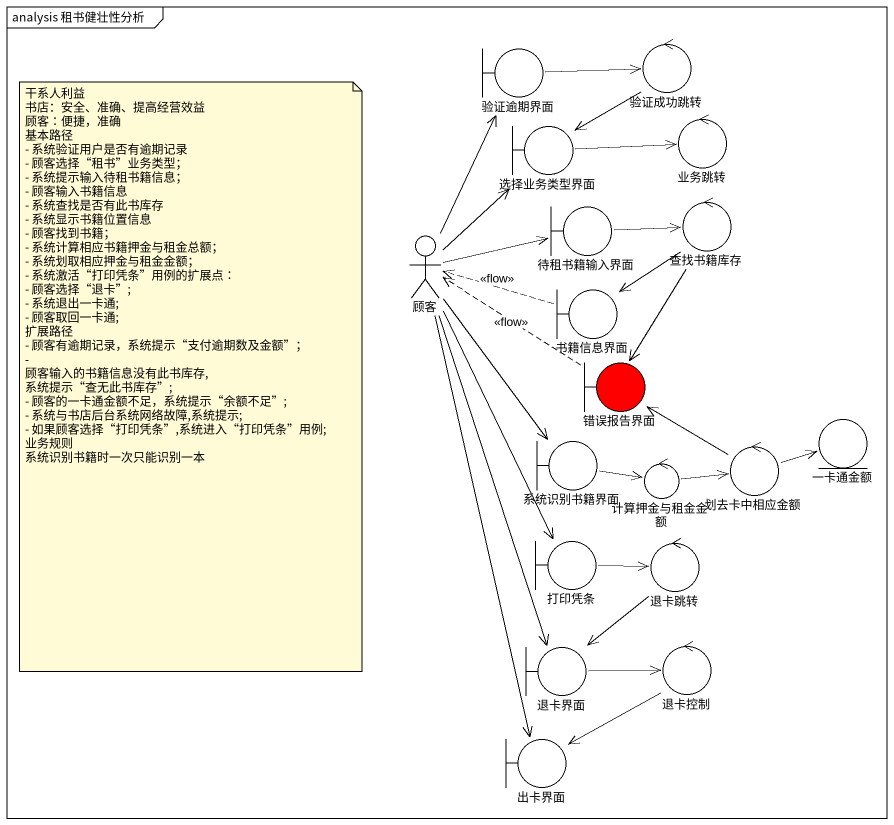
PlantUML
@startuml
mainframe analysis 租书健壮性分析
boundary 验证逾期界面
control 验证成功跳转
boundary 选择业务类型界面
control 业务跳转
boundary 待租书籍输入界面
control 查找书籍库存
actor 顾客
boundary 书籍信息界面
boundary 错误报告界面 #FF0000
entity 一卡通金额
boundary 系统识别书籍界面
control 计算押金与租金金额
control 划去卡中相应金额
boundary 打印凭条
control 退卡跳转
boundary 退卡界面
control 退卡控制
boundary 出卡界面
验证逾期界面 -right-> 验证成功跳转
验证成功跳转 --> 选择业务类型界面
选择业务类型界面 -right-> 业务跳转
待租书籍输入界面 -right-> 查找书籍库存
查找书籍库存 --> 书籍信息界面
查找书籍库存 --> 错误报告界面
顾客 -up-> 验证逾期界面
顾客 -up-> 选择业务类型界面
顾客 -right-> 待租书籍输入界面
顾客 --> 系统识别书籍界面
顾客 --> 打印凭条
顾客 --> 退卡界面
顾客 --> 出卡界面
书籍信息界面 .left.> 顾客 : <<flow>>
错误报告界面 .left.> 顾客 : <<flow>>
系统识别书籍界面 -right-> 计算押金与租金金额
计算押金与租金金额 -right-> 划去卡中相应金额
划去卡中相应金额 -up-> 错误报告界面
划去卡中相应金额 -right-> 一卡通金额
打印凭条 -right-> 退卡跳转
退卡跳转 --> 退卡界面
退卡界面 -right-> 退卡控制
退卡控制 --> 出卡界面
note as N1
  干系人利益
  书店：安全、准确、提高经营效益
  顾客∶便捷，准确
  基本路径
  - 系统验证用户是否有逾期记录
  - 顾客选择“租书”业务类型；
  - 系统提示输入待租书籍信息；
  - 顾客输入书籍信息
  - 系统查找是否有此书库存
  - 系统显示书籍位置信息
  - 顾客找到书籍；
  - 系统计算相应书籍押金与租金总额；
  - 系统划取相应押金与租金金额；
  - 系统激活“打印凭条”用例的扩展点∶
  - 顾客选择“退卡”;
  - 系统退出一卡通;
  - 顾客取回一卡通;
  扩展路径
  - 顾客有逾期记录，系统提示“支付逾期数及金额”；
  - 顾客输入的书籍信息没有此书库存,系统提示“查无此书库存”;
  - 顾客的一卡通金额不足，系统提示“余额不足”;
  - 系统与书店后台系统网络故障,系统提示;
  - 如果顾客选择“打印凭条”,系统进入“打印凭条”用例;
  业务规则
  系统识别书籍时一次只能识别一本
end note
@enduml
